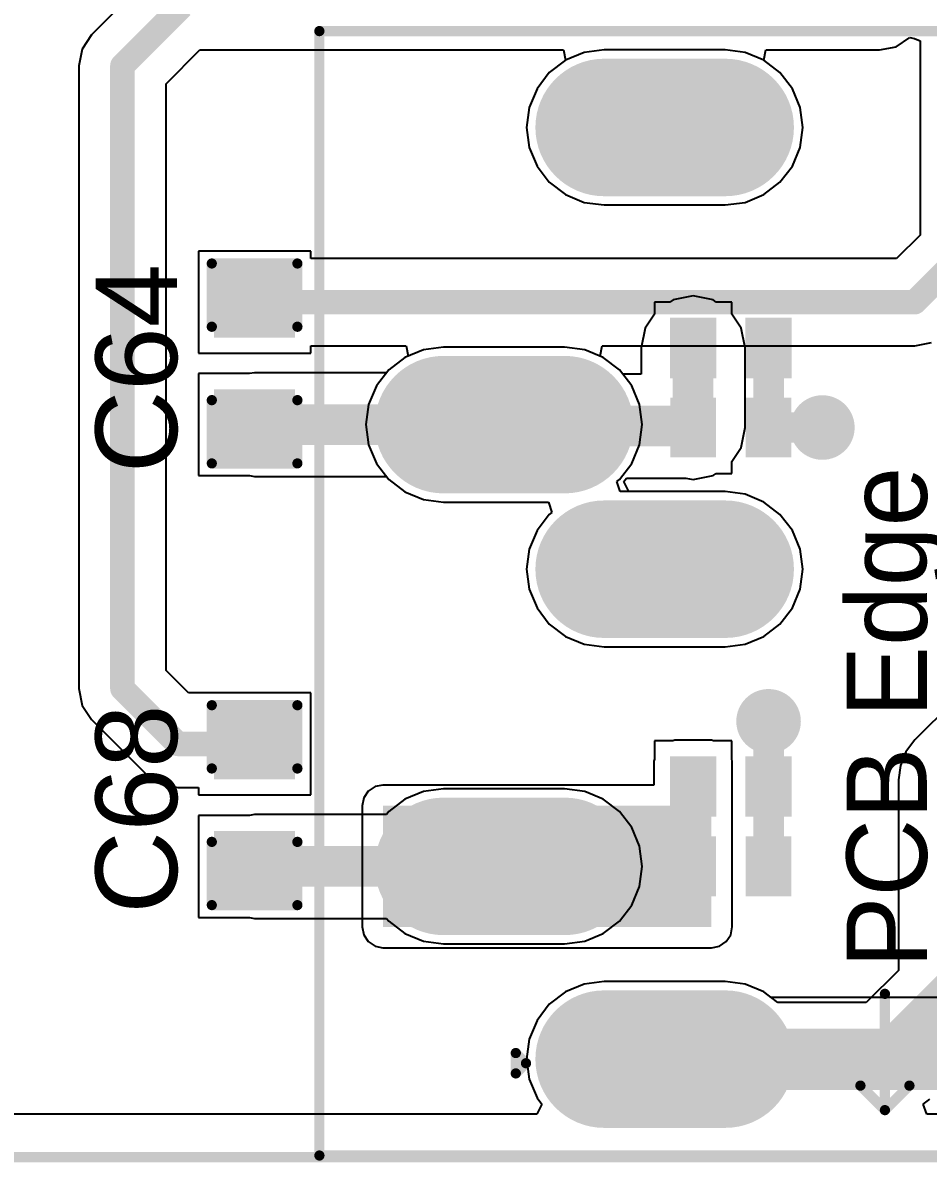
# Model space of a CAD drawing. Header units: millimetres. Extents: x 0 to 172, y 0 to 138.
# Drawn here: x 108.41 to 119.68, y -0.06 to 14.12 of the extents above; entities that cross this region are included whole.
import ezdxf

# ---------------------------------------------------------------- set-up
doc = ezdxf.new("R2010")
doc.units = ezdxf.units.MM
for name, color, linetype in [('BottomLayer', 5, 'Continuous'), ('BottomPaste', 16, 'Continuous'), ('BottomSolder', 6, 'Continuous'), ('Mechanical2', 216, 'Continuous'), ('MultiLayer', 9, 'Continuous'), ('PadHoleLayer', 156, 'Continuous'), ('TopLayer', 1, 'Continuous'), ('TopOverlay', 2, 'Continuous'), ('TopPaste', 8, 'Continuous'), ('TopSolder', 216, 'Continuous'), ('ViaHoleLayer', 16, 'Continuous')]:
    doc.layers.add(name, color=color, linetype=linetype)
doc.styles.add('Arial', font='', dxfattribs={"height": 0.2})
doc.styles.get('Arial').set_extended_font_data('Arial')

# ---------------------------------------------------------------- blocks, each defined once
blk = doc.blocks.new('R___0402_B_124')
at = {"layer": 'BottomLayer'}
for points in [[(-0.241, 0.318), (-0.241, -0.318), (-0.699, -0.318), (-0.699, 0.318)], [(0.699, 0.318), (0.699, -0.318), (0.241, -0.318), (0.241, 0.318)]]:
    blk.add_hatch(color=5, dxfattribs=at).paths.add_polyline_path(points)
at = {"layer": 'BottomPaste'}
for points in [[(-0.241, 0.318), (-0.241, -0.318), (-0.699, -0.318), (-0.699, 0.318)], [(0.699, 0.318), (0.699, -0.318), (0.241, -0.318), (0.241, 0.318)]]:
    blk.add_hatch(color=16, dxfattribs=at).paths.add_polyline_path(points)
at = {"layer": 'BottomSolder'}
for points in [[(-0.186, 0.373), (-0.186, -0.373), (-0.754, -0.373), (-0.754, 0.373)], [(0.754, 0.373), (0.754, -0.373), (0.186, -0.373), (0.186, 0.373)]]:
    blk.add_hatch(color=6, dxfattribs=at).paths.add_polyline_path(points)
blk = doc.blocks.new('R___0402_B_137')
at = {"layer": 'BottomLayer'}
for points in [[(-0.241, 0.318), (-0.241, -0.318), (-0.699, -0.318), (-0.699, 0.318)], [(0.699, 0.318), (0.699, -0.318), (0.241, -0.318), (0.241, 0.318)]]:
    blk.add_hatch(color=5, dxfattribs=at).paths.add_polyline_path(points)
at = {"layer": 'BottomPaste'}
for points in [[(-0.241, 0.318), (-0.241, -0.318), (-0.699, -0.318), (-0.699, 0.318)], [(0.699, 0.318), (0.699, -0.318), (0.241, -0.318), (0.241, 0.318)]]:
    blk.add_hatch(color=16, dxfattribs=at).paths.add_polyline_path(points)
at = {"layer": 'BottomSolder'}
for points in [[(-0.186, 0.373), (-0.186, -0.373), (-0.754, -0.373), (-0.754, 0.373)], [(0.754, 0.373), (0.754, -0.373), (0.186, -0.373), (0.186, 0.373)]]:
    blk.add_hatch(color=6, dxfattribs=at).paths.add_polyline_path(points)
blk = doc.blocks.new('SJ1_3535NG_GR_258')
at = {"layer": 'BottomLayer'}
h = blk.add_hatch(color=5, dxfattribs=at)
edge = h.paths.add_edge_path()
edge.add_arc((2.4, 2.754), 0.754, 0, 180)
edge.add_line((1.646, 2.754), (1.646, 1.246))
edge.add_arc((2.4, 1.246), 0.754, 180, 360)
edge.add_line((3.154, 1.246), (3.154, 2.754))
h = blk.add_hatch(color=5, dxfattribs=at)
edge = h.paths.add_edge_path()
edge.add_arc((7.9, 2.754), 0.754, 0, 180)
edge.add_line((7.146, 2.754), (7.146, 1.246))
edge.add_arc((7.9, 1.246), 0.754, 180, 360)
edge.add_line((8.654, 1.246), (8.654, 2.754))
h = blk.add_hatch(color=5, dxfattribs=at)
edge = h.paths.add_edge_path()
edge.add_arc((0, 0.754), 0.754, 0, 180)
edge.add_line((-0.754, 0.754), (-0.754, -0.754))
edge.add_arc((0, -0.754), 0.754, 180, 360)
edge.add_line((0.754, -0.754), (0.754, 0.754))
h = blk.add_hatch(color=5, dxfattribs=at)
edge = h.paths.add_edge_path()
edge.add_arc((6.1, 0.754), 0.754, 0, 180)
edge.add_line((5.346, 0.754), (5.346, -0.754))
edge.add_arc((6.1, -0.754), 0.754, 180, 360)
edge.add_line((6.854, -0.754), (6.854, 0.754))
h = blk.add_hatch(color=5, dxfattribs=at)
edge = h.paths.add_edge_path()
edge.add_arc((11.6, 0.754), 0.754, 0, 180)
edge.add_line((10.846, 0.754), (10.846, -0.754))
edge.add_arc((11.6, -0.754), 0.754, 180, 360)
edge.add_line((12.354, -0.754), (12.354, 0.754))
at = {"layer": 'BottomSolder'}
h = blk.add_hatch(color=6, dxfattribs=at)
edge = h.paths.add_edge_path()
edge.add_arc((2.4, 2.754), 0.856, 0, 180)
edge.add_line((1.544, 2.754), (1.544, 1.246))
edge.add_arc((2.4, 1.246), 0.856, 180, 360)
edge.add_line((3.256, 1.246), (3.256, 2.754))
h = blk.add_hatch(color=6, dxfattribs=at)
edge = h.paths.add_edge_path()
edge.add_arc((7.9, 2.754), 0.856, 0, 180)
edge.add_line((7.044, 2.754), (7.044, 1.246))
edge.add_arc((7.9, 1.246), 0.856, 180, 360)
edge.add_line((8.756, 1.246), (8.756, 2.754))
h = blk.add_hatch(color=6, dxfattribs=at)
edge = h.paths.add_edge_path()
edge.add_arc((0, 0.754), 0.856, 0, 180)
edge.add_line((-0.856, 0.754), (-0.856, -0.754))
edge.add_arc((0, -0.754), 0.856, 180, 360)
edge.add_line((0.856, -0.754), (0.856, 0.754))
h = blk.add_hatch(color=6, dxfattribs=at)
edge = h.paths.add_edge_path()
edge.add_arc((6.1, 0.754), 0.856, 0, 180)
edge.add_line((5.244, 0.754), (5.244, -0.754))
edge.add_arc((6.1, -0.754), 0.856, 180, 360)
edge.add_line((6.956, -0.754), (6.956, 0.754))
h = blk.add_hatch(color=6, dxfattribs=at)
edge = h.paths.add_edge_path()
edge.add_arc((11.6, 0.754), 0.856, 0, 180)
edge.add_line((10.744, 0.754), (10.744, -0.754))
edge.add_arc((11.6, -0.754), 0.856, 180, 360)
edge.add_line((12.456, -0.754), (12.456, 0.754))
at = {"layer": 'MultiLayer'}
h = blk.add_hatch(color=9, dxfattribs=at)
edge = h.paths.add_edge_path()
edge.add_arc((2.4, 2.754), 0.754, 0, 180)
edge.add_line((1.646, 2.754), (1.646, 1.246))
edge.add_arc((2.4, 1.246), 0.754, 180, 360)
edge.add_line((3.154, 1.246), (3.154, 2.754))
h = blk.add_hatch(color=9, dxfattribs=at)
edge = h.paths.add_edge_path()
edge.add_arc((7.9, 2.754), 0.754, 0, 180)
edge.add_line((7.146, 2.754), (7.146, 1.246))
edge.add_arc((7.9, 1.246), 0.754, 180, 360)
edge.add_line((8.654, 1.246), (8.654, 2.754))
h = blk.add_hatch(color=9, dxfattribs=at)
edge = h.paths.add_edge_path()
edge.add_arc((0, 0.754), 0.754, 0, 180)
edge.add_line((-0.754, 0.754), (-0.754, -0.754))
edge.add_arc((0, -0.754), 0.754, 180, 360)
edge.add_line((0.754, -0.754), (0.754, 0.754))
h = blk.add_hatch(color=9, dxfattribs=at)
edge = h.paths.add_edge_path()
edge.add_arc((6.1, 0.754), 0.754, 0, 180)
edge.add_line((5.346, 0.754), (5.346, -0.754))
edge.add_arc((6.1, -0.754), 0.754, 180, 360)
edge.add_line((6.854, -0.754), (6.854, 0.754))
h = blk.add_hatch(color=9, dxfattribs=at)
edge = h.paths.add_edge_path()
edge.add_arc((11.6, 0.754), 0.754, 0, 180)
edge.add_line((10.846, 0.754), (10.846, -0.754))
edge.add_arc((11.6, -0.754), 0.754, 180, 360)
edge.add_line((12.354, -0.754), (12.354, 0.754))
at = {"layer": 'PadHoleLayer'}
for points in [[(2.9, 3), (2.9, 1), (1.9, 1), (1.9, 3)], [(8.4, 3), (8.4, 1), (7.4, 1), (7.4, 3)], [(0.5, 1), (0.5, -1), (-0.5, -1), (-0.5, 1)], [(6.6, 1), (6.6, -1), (5.6, -1), (5.6, 1)], [(12.1, 1), (12.1, -1), (11.1, -1), (11.1, 1)]]:
    blk.add_hatch(color=156, dxfattribs=at).paths.add_polyline_path(points)
at = {"layer": 'TopLayer'}
h = blk.add_hatch(color=1, dxfattribs=at)
edge = h.paths.add_edge_path()
edge.add_arc((2.4, 2.754), 0.754, 0, 180)
edge.add_line((1.646, 2.754), (1.646, 1.246))
edge.add_arc((2.4, 1.246), 0.754, 180, 360)
edge.add_line((3.154, 1.246), (3.154, 2.754))
h = blk.add_hatch(color=1, dxfattribs=at)
edge = h.paths.add_edge_path()
edge.add_arc((7.9, 2.754), 0.754, 0, 180)
edge.add_line((7.146, 2.754), (7.146, 1.246))
edge.add_arc((7.9, 1.246), 0.754, 180, 360)
edge.add_line((8.654, 1.246), (8.654, 2.754))
h = blk.add_hatch(color=1, dxfattribs=at)
edge = h.paths.add_edge_path()
edge.add_arc((0, 0.754), 0.754, 0, 180)
edge.add_line((-0.754, 0.754), (-0.754, -0.754))
edge.add_arc((0, -0.754), 0.754, 180, 360)
edge.add_line((0.754, -0.754), (0.754, 0.754))
h = blk.add_hatch(color=1, dxfattribs=at)
edge = h.paths.add_edge_path()
edge.add_arc((6.1, 0.754), 0.754, 0, 180)
edge.add_line((5.346, 0.754), (5.346, -0.754))
edge.add_arc((6.1, -0.754), 0.754, 180, 360)
edge.add_line((6.854, -0.754), (6.854, 0.754))
h = blk.add_hatch(color=1, dxfattribs=at)
edge = h.paths.add_edge_path()
edge.add_arc((11.6, 0.754), 0.754, 0, 180)
edge.add_line((10.846, 0.754), (10.846, -0.754))
edge.add_arc((11.6, -0.754), 0.754, 180, 360)
edge.add_line((12.354, -0.754), (12.354, 0.754))
at = {"layer": 'TopSolder'}
h = blk.add_hatch(color=216, dxfattribs=at)
edge = h.paths.add_edge_path()
edge.add_arc((2.4, 2.754), 0.856, 0, 180)
edge.add_line((1.544, 2.754), (1.544, 1.246))
edge.add_arc((2.4, 1.246), 0.856, 180, 360)
edge.add_line((3.256, 1.246), (3.256, 2.754))
h = blk.add_hatch(color=216, dxfattribs=at)
edge = h.paths.add_edge_path()
edge.add_arc((7.9, 2.754), 0.856, 0, 180)
edge.add_line((7.044, 2.754), (7.044, 1.246))
edge.add_arc((7.9, 1.246), 0.856, 180, 360)
edge.add_line((8.756, 1.246), (8.756, 2.754))
h = blk.add_hatch(color=216, dxfattribs=at)
edge = h.paths.add_edge_path()
edge.add_arc((0, 0.754), 0.856, 0, 180)
edge.add_line((-0.856, 0.754), (-0.856, -0.754))
edge.add_arc((0, -0.754), 0.856, 180, 360)
edge.add_line((0.856, -0.754), (0.856, 0.754))
h = blk.add_hatch(color=216, dxfattribs=at)
edge = h.paths.add_edge_path()
edge.add_arc((6.1, 0.754), 0.856, 0, 180)
edge.add_line((5.244, 0.754), (5.244, -0.754))
edge.add_arc((6.1, -0.754), 0.856, 180, 360)
edge.add_line((6.956, -0.754), (6.956, 0.754))
h = blk.add_hatch(color=216, dxfattribs=at)
edge = h.paths.add_edge_path()
edge.add_arc((11.6, 0.754), 0.856, 0, 180)
edge.add_line((10.744, 0.754), (10.744, -0.754))
edge.add_arc((11.6, -0.754), 0.856, 180, 360)
edge.add_line((12.456, -0.754), (12.456, 0.754))
at = {"layer": 'TopOverlay', "const_width": 0.127}
for points in [[(-1.2, 4.3), (12.8, 4.3)], [(-1.2, 4.3), (-1.2, -3.9)], [(12.8, 4.3), (12.8, -3.9)], [(-0.178, 1.854), (0.076, 1.854)], [(-0.178, 1.854), (-0.051, 1.727)], [(0.076, 1.854), (-0.051, 1.727)], [(-0.33, -2.438), (-0.635, -2.743)], [(-0.635, -2.743), (-0.33, -3.048)], [(-0.635, -2.743), (0.813, -2.743)], [(-1.2, -3.9), (12.8, -3.9)]]:
    blk.add_lwpolyline(points, dxfattribs=at)
at = {"layer": 'TopOverlay', "const_width": 0.0635}
for points in [[(-1.232, 4.3, 1), (-1.168, 4.3, 1)], [(-1.232, 4.3, 1), (-1.168, 4.3, 1)], [(12.768, 4.3, 1), (12.832, 4.3, 1)], [(12.768, 4.3, 1), (12.832, 4.3, 1)], [(-0.21, 1.854, 1), (-0.146, 1.854, 1)], [(-0.21, 1.854, 1), (-0.146, 1.854, 1)], [(0.044, 1.854, 1), (0.108, 1.854, 1)], [(0.044, 1.854, 1), (0.108, 1.854, 1)], [(-0.083, 1.727, 1), (-0.019, 1.727, 1)], [(-0.083, 1.727, 1), (-0.019, 1.727, 1)], [(-0.362, -2.438, 1), (-0.298, -2.438, 1)], [(-0.667, -2.743, 1), (-0.603, -2.743, 1)], [(-0.667, -2.743, 1), (-0.603, -2.743, 1)], [(-0.667, -2.743, 1), (-0.603, -2.743, 1)], [(0.781, -2.743, 1), (0.845, -2.743, 1)], [(-0.362, -3.048, 1), (-0.298, -3.048, 1)], [(-1.232, -3.9, 1), (-1.168, -3.9, 1)], [(-1.232, -3.9, 1), (-1.168, -3.9, 1)], [(12.768, -3.9, 1), (12.832, -3.9, 1)], [(12.768, -3.9, 1), (12.832, -3.9, 1)]]:
    blk.add_lwpolyline(points, format="xyb", close=True, dxfattribs=at)
at = {"layer": 'TopOverlay'}
blk.add_text('PCB Edge', height=1, dxfattribs=at).set_placement((1.132, -3.265))
blk = doc.blocks.new('C___0402_B_308')
at = {"layer": 'BottomLayer'}
for points in [[(-0.241, 0.318), (-0.241, -0.318), (-0.699, -0.318), (-0.699, 0.318)], [(0.699, 0.318), (0.699, -0.318), (0.241, -0.318), (0.241, 0.318)]]:
    blk.add_hatch(color=5, dxfattribs=at).paths.add_polyline_path(points)
at = {"layer": 'BottomPaste'}
for points in [[(-0.241, 0.318), (-0.241, -0.318), (-0.699, -0.318), (-0.699, 0.318)], [(0.699, 0.318), (0.699, -0.318), (0.241, -0.318), (0.241, 0.318)]]:
    blk.add_hatch(color=16, dxfattribs=at).paths.add_polyline_path(points)
at = {"layer": 'BottomSolder'}
for points in [[(-0.181, 0.377), (-0.181, -0.377), (-0.758, -0.377), (-0.758, 0.377)], [(0.758, 0.377), (0.758, -0.377), (0.181, -0.377), (0.181, 0.377)]]:
    blk.add_hatch(color=6, dxfattribs=at).paths.add_polyline_path(points)
blk = doc.blocks.new('C___0402_B_310')
at = {"layer": 'BottomLayer'}
for points in [[(-0.241, 0.318), (-0.241, -0.318), (-0.699, -0.318), (-0.699, 0.318)], [(0.699, 0.318), (0.699, -0.318), (0.241, -0.318), (0.241, 0.318)]]:
    blk.add_hatch(color=5, dxfattribs=at).paths.add_polyline_path(points)
at = {"layer": 'BottomPaste'}
for points in [[(-0.241, 0.318), (-0.241, -0.318), (-0.699, -0.318), (-0.699, 0.318)], [(0.699, 0.318), (0.699, -0.318), (0.241, -0.318), (0.241, 0.318)]]:
    blk.add_hatch(color=16, dxfattribs=at).paths.add_polyline_path(points)
at = {"layer": 'BottomSolder'}
for points in [[(-0.181, 0.377), (-0.181, -0.377), (-0.758, -0.377), (-0.758, 0.377)], [(0.758, 0.377), (0.758, -0.377), (0.181, -0.377), (0.181, 0.377)]]:
    blk.add_hatch(color=6, dxfattribs=at).paths.add_polyline_path(points)
blk = doc.blocks.new('C___0603_363')
at = {"layer": 'TopLayer'}
for points in [[(-0.381, 0.445), (-0.381, -0.445), (-1.143, -0.445), (-1.143, 0.445)], [(1.143, 0.445), (1.143, -0.445), (0.381, -0.445), (0.381, 0.445)]]:
    blk.add_hatch(color=1, dxfattribs=at).paths.add_polyline_path(points)
at = {"layer": 'TopPaste'}
for points in [[(-0.381, 0.445), (-0.381, -0.445), (-1.143, -0.445), (-1.143, 0.445)], [(1.143, 0.445), (1.143, -0.445), (0.381, -0.445), (0.381, 0.445)]]:
    blk.add_hatch(color=8, dxfattribs=at).paths.add_polyline_path(points)
at = {"layer": 'TopSolder'}
for points in [[(-0.321, 0.504), (-0.321, -0.504), (-1.203, -0.504), (-1.203, 0.504)], [(1.203, 0.504), (1.203, -0.504), (0.321, -0.504), (0.321, 0.504)]]:
    blk.add_hatch(color=216, dxfattribs=at).paths.add_polyline_path(points)
at = {"layer": 'TopOverlay', "const_width": 0.127}
for points in [[(-1.245, 0.533), (-1.245, -0.533)], [(-1.245, 0.533), (-0.457, 0.533)], [(0.457, 0.533), (1.245, 0.533)], [(1.245, 0.533), (1.245, -0.533)], [(-1.245, -0.533), (-0.457, -0.533)], [(0.457, -0.533), (1.245, -0.533)]]:
    blk.add_lwpolyline(points, dxfattribs=at)
at = {"layer": 'TopOverlay', "const_width": 0.0635}
for points in [[(-1.276, 0.533, 1), (-1.213, 0.533, 1)], [(-1.276, 0.533, 1), (-1.213, 0.533, 1)], [(-0.489, 0.533, 1), (-0.425, 0.533, 1)], [(0.425, 0.533, 1), (0.489, 0.533, 1)], [(1.213, 0.533, 1), (1.276, 0.533, 1)], [(1.213, 0.533, 1), (1.276, 0.533, 1)], [(-1.276, -0.533, 1), (-1.213, -0.533, 1)], [(-1.276, -0.533, 1), (-1.213, -0.533, 1)], [(-0.489, -0.533, 1), (-0.425, -0.533, 1)], [(0.425, -0.533, 1), (0.489, -0.533, 1)], [(1.213, -0.533, 1), (1.276, -0.533, 1)], [(1.213, -0.533, 1), (1.276, -0.533, 1)]]:
    blk.add_lwpolyline(points, format="xyb", close=True, dxfattribs=at)
blk = doc.blocks.new('C___0603_367')
at = {"layer": 'TopLayer'}
for points in [[(-0.381, 0.445), (-0.381, -0.445), (-1.143, -0.445), (-1.143, 0.445)], [(1.143, 0.445), (1.143, -0.445), (0.381, -0.445), (0.381, 0.445)]]:
    blk.add_hatch(color=1, dxfattribs=at).paths.add_polyline_path(points)
at = {"layer": 'TopPaste'}
for points in [[(-0.381, 0.445), (-0.381, -0.445), (-1.143, -0.445), (-1.143, 0.445)], [(1.143, 0.445), (1.143, -0.445), (0.381, -0.445), (0.381, 0.445)]]:
    blk.add_hatch(color=8, dxfattribs=at).paths.add_polyline_path(points)
at = {"layer": 'TopSolder'}
for points in [[(-0.321, 0.504), (-0.321, -0.504), (-1.203, -0.504), (-1.203, 0.504)], [(1.203, 0.504), (1.203, -0.504), (0.321, -0.504), (0.321, 0.504)]]:
    blk.add_hatch(color=216, dxfattribs=at).paths.add_polyline_path(points)
at = {"layer": 'TopOverlay', "const_width": 0.127}
for points in [[(-1.245, 0.533), (-1.245, -0.533)], [(-1.245, 0.533), (-0.457, 0.533)], [(0.457, 0.533), (1.245, 0.533)], [(1.245, 0.533), (1.245, -0.533)], [(-1.245, -0.533), (-0.457, -0.533)], [(0.457, -0.533), (1.245, -0.533)]]:
    blk.add_lwpolyline(points, dxfattribs=at)
at = {"layer": 'TopOverlay', "const_width": 0.0635}
for points in [[(-1.276, 0.533, 1), (-1.213, 0.533, 1)], [(-1.276, 0.533, 1), (-1.213, 0.533, 1)], [(-0.489, 0.533, 1), (-0.425, 0.533, 1)], [(0.425, 0.533, 1), (0.489, 0.533, 1)], [(1.213, 0.533, 1), (1.276, 0.533, 1)], [(1.213, 0.533, 1), (1.276, 0.533, 1)], [(-1.276, -0.533, 1), (-1.213, -0.533, 1)], [(-1.276, -0.533, 1), (-1.213, -0.533, 1)], [(-0.489, -0.533, 1), (-0.425, -0.533, 1)], [(0.425, -0.533, 1), (0.489, -0.533, 1)], [(1.213, -0.533, 1), (1.276, -0.533, 1)], [(1.213, -0.533, 1), (1.276, -0.533, 1)]]:
    blk.add_lwpolyline(points, format="xyb", close=True, dxfattribs=at)

msp = doc.modelspace()

# ---------------------------------------------------------------- hatches: boundary and pattern name
at = {"layer": 'BottomLayer'}
h = msp.add_hatch(color=5, dxfattribs=at)
edge = h.paths.add_edge_path()
edge.add_arc((118.364, 9.084), 0.3, 0, 360)
h = msp.add_hatch(color=5, dxfattribs=at)
edge = h.paths.add_edge_path()
edge.add_arc((117.694, 5.426), 0.3, 0, 360)
for points in [[(116.526, 3.303), (116.983, 3.303), (116.983, 4.931), (116.526, 4.931)], [(112.892, 2.866), (116.983, 2.866), (116.983, 4.374), (112.892, 4.374)]]:
    msp.add_hatch(color=5, dxfattribs=at).paths.add_polyline_path(points)
at = {"layer": 'BottomSolder'}
h = msp.add_hatch(color=6, dxfattribs=at)
edge = h.paths.add_edge_path()
edge.add_arc((118.364, 9.084), 0.402, 0, 360)
h = msp.add_hatch(color=6, dxfattribs=at)
edge = h.paths.add_edge_path()
edge.add_arc((117.694, 5.426), 0.402, 0, 360)
at = {"layer": 'TopLayer'}
h = msp.add_hatch(color=1, dxfattribs=at)
edge = h.paths.add_edge_path()
edge.add_arc((118.364, 9.084), 0.3, 0, 360)
h = msp.add_hatch(color=1, dxfattribs=at)
edge = h.paths.add_edge_path()
edge.add_arc((117.694, 5.426), 0.3, 0, 360)
at = {"layer": 'TopSolder'}
h = msp.add_hatch(color=216, dxfattribs=at)
edge = h.paths.add_edge_path()
edge.add_arc((118.364, 9.084), 0.402, 0, 360)
h = msp.add_hatch(color=216, dxfattribs=at)
edge = h.paths.add_edge_path()
edge.add_arc((117.694, 5.426), 0.402, 0, 360)
at = {"layer": 'ViaHoleLayer'}
h = msp.add_hatch(color=16, dxfattribs=at)
edge = h.paths.add_edge_path()
edge.add_arc((118.364, 9.084), 0.15, 0, 360)
h = msp.add_hatch(color=16, dxfattribs=at)
edge = h.paths.add_edge_path()
edge.add_arc((117.694, 5.426), 0.15, 0, 360)

# ---------------------------------------------------------------- linework, layer by layer
at = {"layer": 'BottomLayer'}
for p, q in [((115.646, 13.786), (115.396, 13.753)), ((117.154, 13.786), (115.646, 13.786)), ((117.404, 13.753), (117.154, 13.786)), ((115.163, 13.656), (114.963, 13.503)), ((115.396, 13.753), (115.163, 13.656)), ((117.636, 13.656), (117.404, 13.753)), ((117.836, 13.503), (117.636, 13.656)), ((114.963, 13.503), (114.81, 13.303)), ((117.99, 13.303), (117.836, 13.503)), ((114.81, 13.303), (114.713, 13.07)), ((118.086, 13.07), (117.99, 13.303)), ((114.713, 13.07), (114.68, 12.82)), ((118.119, 12.82), (118.086, 13.07)), ((114.68, 12.82), (114.713, 12.57)), ((118.086, 12.57), (118.119, 12.82)), ((114.713, 12.57), (114.81, 12.337)), ((117.99, 12.337), (118.086, 12.57)), ((114.81, 12.337), (114.963, 12.137)), ((117.836, 12.137), (117.99, 12.337)), ((114.963, 12.137), (115.163, 11.984)), ((117.636, 11.984), (117.836, 12.137)), ((115.163, 11.984), (115.396, 11.887)), ((117.404, 11.887), (117.636, 11.984)), ((115.396, 11.887), (115.646, 11.855)), ((115.646, 11.855), (117.154, 11.855)), ((117.154, 11.855), (117.404, 11.887)), ((116.466, 10.646), (116.272, 10.646)), ((116.272, 10.646), (116.272, 10.495)), ((116.506, 10.673), (116.466, 10.646)), ((116.754, 10.722), (116.506, 10.673)), ((117.002, 10.673), (116.754, 10.722)), ((117.042, 10.646), (117.002, 10.673)), ((117.237, 10.646), (117.042, 10.646)), ((117.237, 10.495), (117.237, 10.646)), ((116.272, 10.495), (116.156, 10.322)), ((117.352, 10.322), (117.237, 10.495)), ((116.156, 10.322), (116.107, 10.075)), ((117.402, 10.075), (117.352, 10.322)), ((113.646, 10.086), (113.396, 10.053)), ((115.154, 10.086), (113.646, 10.086)), ((115.404, 10.053), (115.154, 10.086)), ((116.107, 10.075), (116.107, 9.749)), ((117.402, 9.084), (117.402, 10.075)), ((113.163, 9.956), (112.963, 9.803)), ((113.396, 10.053), (113.163, 9.956)), ((115.636, 9.956), (115.404, 10.053)), ((115.836, 9.803), (115.636, 9.956)), ((112.963, 9.803), (112.81, 9.603)), ((115.877, 9.749), (115.836, 9.803)), ((116.107, 9.749), (115.877, 9.749)), ((112.81, 9.603), (112.713, 9.37)), ((112.713, 9.37), (112.68, 9.12)), ((112.68, 9.12), (112.713, 8.87)), ((117.352, 8.836), (117.402, 9.084)), ((112.713, 8.87), (112.81, 8.637)), ((117.237, 8.663), (117.352, 8.836)), ((117.237, 8.512), (117.237, 8.663)), ((112.81, 8.637), (112.963, 8.437)), ((117.002, 8.486), (117.042, 8.512)), ((117.042, 8.512), (117.237, 8.512)), ((112.963, 8.437), (113.163, 8.284)), ((115.89, 8.413), (115.923, 8.455)), ((115.952, 8.286), (115.89, 8.413)), ((115.923, 8.455), (116.663, 8.455)), ((116.663, 8.455), (116.754, 8.437)), ((116.754, 8.437), (117.002, 8.486)), ((113.163, 8.284), (113.396, 8.187)), ((117.154, 8.286), (115.952, 8.286)), ((117.404, 8.253), (117.154, 8.286)), ((117.636, 8.156), (117.404, 8.253)), ((113.396, 8.187), (113.646, 8.155)), ((113.646, 8.155), (114.952, 8.155)), ((114.952, 8.155), (114.995, 8.028)), ((117.836, 8.003), (117.636, 8.156)), ((114.963, 8.003), (114.81, 7.803)), ((114.995, 8.028), (114.963, 8.003)), ((117.99, 7.803), (117.836, 8.003)), ((114.81, 7.803), (114.713, 7.57)), ((118.086, 7.57), (117.99, 7.803)), ((114.713, 7.57), (114.68, 7.32)), ((118.119, 7.32), (118.086, 7.57)), ((114.68, 7.32), (114.713, 7.07)), ((118.086, 7.07), (118.119, 7.32)), ((114.713, 7.07), (114.81, 6.837)), ((117.99, 6.837), (118.086, 7.07)), ((114.81, 6.837), (114.963, 6.637)), ((117.836, 6.637), (117.99, 6.837)), ((114.963, 6.637), (115.163, 6.484)), ((117.636, 6.484), (117.836, 6.637)), ((115.163, 6.484), (115.396, 6.387)), ((115.396, 6.387), (115.646, 6.355)), ((117.154, 6.355), (117.404, 6.387)), ((117.404, 6.387), (117.636, 6.484)), ((115.646, 6.355), (117.154, 6.355)), ((119.988, 5.665), (119.517, 5.194)), ((116.501, 5.185), (116.272, 5.185)), ((116.272, 5.185), (116.272, 4.956)), ((116.526, 5.19), (116.501, 5.185)), ((116.983, 5.19), (116.526, 5.19)), ((117.008, 5.185), (116.983, 5.19)), ((117.237, 5.185), (117.008, 5.185)), ((117.237, 4.956), (117.237, 5.185)), ((119.517, 5.194), (119.405, 5.048)), ((119.405, 5.048), (119.335, 4.878)), ((116.272, 4.956), (116.267, 4.931)), ((116.267, 4.931), (116.267, 4.633)), ((117.242, 4.931), (117.237, 4.956)), ((117.242, 4.374), (117.242, 4.931)), ((119.335, 4.878), (119.311, 4.696)), ((119.311, 4.696), (119.311, 2.324)), ((112.709, 4.557), (112.652, 4.473)), ((112.793, 4.613), (112.709, 4.557)), ((112.892, 4.633), (112.793, 4.613)), ((116.267, 4.633), (112.892, 4.633)), ((112.652, 4.473), (112.633, 4.374)), ((112.633, 4.374), (112.633, 2.866)), ((117.242, 2.866), (117.242, 4.374)), ((112.633, 2.866), (112.652, 2.767)), ((117.222, 2.767), (117.242, 2.866)), ((112.652, 2.767), (112.709, 2.683)), ((117.166, 2.683), (117.222, 2.767)), ((112.709, 2.683), (112.793, 2.627)), ((112.793, 2.627), (112.892, 2.607)), ((112.892, 2.607), (116.983, 2.607)), ((116.983, 2.607), (117.082, 2.627)), ((117.082, 2.627), (117.166, 2.683)), ((119.311, 2.324), (118.911, 1.925)), ((115.396, 2.153), (115.163, 2.056)), ((115.646, 2.186), (115.396, 2.153)), ((117.154, 2.186), (115.646, 2.186)), ((117.404, 2.153), (117.154, 2.186)), ((117.636, 2.056), (117.404, 2.153)), ((115.163, 2.056), (114.963, 1.903)), ((117.808, 1.925), (117.636, 2.056)), ((114.963, 1.903), (114.81, 1.703)), ((118.911, 1.925), (117.808, 1.925)), ((114.81, 1.703), (114.713, 1.47)), ((114.713, 1.47), (114.68, 1.22)), ((114.68, 1.22), (114.713, 0.97)), ((114.713, 0.97), (114.81, 0.737)), ((114.81, 0.737), (114.869, 0.66)), ((119.621, 0.66), (119.701, 0.722)), ((114.869, 0.66), (114.806, 0.533)), ((119.664, 0.533), (119.621, 0.66)), ((114.806, 0.533), (103.734, 0.533)), ((123.379, 0.533), (119.664, 0.533))]:
    msp.add_line(p, q, dxfattribs=at)
for points, const_width in [([(116.754, 9.084), (116.754, 10.075)], 0.508), ([(117.694, 9.084), (117.694, 10.075)], 0.381), ([(114.418, 9.102), (116.736, 9.102)], 0.508), ([(114.4, 9.12), (114.418, 9.102)], 0.381), ([(116.736, 9.102), (116.754, 9.084)], 0.381), ([(117.694, 9.084), (118.364, 9.084)], 0.381), ([(117.694, 4.614), (117.694, 5.426)], 0.381), ([(117.694, 3.62), (117.694, 4.614)], 0.381), ([(119.203, 1.22), (120.015, 2.032)], 0.635), ([(116.4, 1.22), (119.203, 1.22)], 0.635)]:
    msp.add_lwpolyline(points, dxfattribs=dict(at, const_width=const_width))
for points, const_width in [([(116.627, 10.075, 1), (116.881, 10.075, 1)], 0.254), ([(117.599, 10.075, 1), (117.789, 10.075, 1)], 0.191), ([(114.291, 9.102, 1), (114.545, 9.102, 1)], 0.254), ([(114.304, 9.12, 1), (114.495, 9.12, 1)], 0.191), ([(114.322, 9.102, 1), (114.513, 9.102, 1)], 0.191), ([(116.609, 9.102, 1), (116.863, 9.102, 1)], 0.254), ([(116.627, 9.084, 1), (116.881, 9.084, 1)], 0.254), ([(116.641, 9.102, 1), (116.831, 9.102, 1)], 0.191), ([(116.659, 9.084, 1), (116.849, 9.084, 1)], 0.191), ([(117.599, 9.084, 1), (117.789, 9.084, 1)], 0.191), ([(117.599, 9.084, 1), (117.789, 9.084, 1)], 0.191), ([(118.269, 9.084, 1), (118.459, 9.084, 1)], 0.191), ([(117.599, 5.426, 1), (117.789, 5.426, 1)], 0.191), ([(117.599, 4.614, 1), (117.789, 4.614, 1)], 0.191), ([(117.599, 4.614, 1), (117.789, 4.614, 1)], 0.191), ([(117.599, 3.62, 1), (117.789, 3.62, 1)], 0.191), ([(116.241, 1.22, 1), (116.558, 1.22, 1)], 0.318), ([(119.044, 1.22, 1), (119.362, 1.22, 1)], 0.318), ([(119.044, 1.22, 1), (119.362, 1.22, 1)], 0.318)]:
    msp.add_lwpolyline(points, format="xyb", close=True, dxfattribs=dict(at, const_width=const_width))
at = {"layer": 'Mechanical2', "const_width": 0.127}
msp.add_lwpolyline([(0, 0), (160, 0)], dxfattribs=at)
at = {"layer": 'TopLayer'}
for p, q in [((110.001, 14.713), (109.262, 13.974)), ((109.262, 13.974), (109.144, 13.797)), ((119.284, 13.826), (119.454, 13.939)), ((119.454, 13.939), (119.51, 13.928)), ((119.51, 13.928), (119.581, 13.898)), ((109.144, 13.797), (109.102, 13.589)), ((110.19, 13.364), (110.611, 13.785)), ((110.611, 13.785), (115.141, 13.785)), ((115.141, 13.785), (115.166, 13.658)), ((117.633, 13.658), (117.658, 13.785)), ((117.658, 13.785), (119.076, 13.785)), ((119.076, 13.785), (119.284, 13.826)), ((119.581, 13.898), (119.581, 11.48)), ((115.163, 13.656), (114.963, 13.503)), ((115.166, 13.658), (115.163, 13.656)), ((117.636, 13.656), (117.633, 13.658)), ((117.836, 13.503), (117.636, 13.656)), ((109.102, 13.589), (109.102, 5.833)), ((114.963, 13.503), (114.81, 13.303)), ((117.99, 13.303), (117.836, 13.503)), ((110.19, 6.058), (110.19, 13.364)), ((114.81, 13.303), (114.713, 13.07)), ((118.086, 13.07), (117.99, 13.303)), ((114.713, 13.07), (114.68, 12.82)), ((118.119, 12.82), (118.086, 13.07)), ((114.68, 12.82), (114.713, 12.57)), ((118.086, 12.57), (118.119, 12.82)), ((114.713, 12.57), (114.81, 12.337)), ((117.99, 12.337), (118.086, 12.57)), ((114.81, 12.337), (114.963, 12.137)), ((117.836, 12.137), (117.99, 12.337)), ((114.963, 12.137), (115.163, 11.984)), ((117.636, 11.984), (117.836, 12.137)), ((115.163, 11.984), (115.396, 11.887)), ((117.404, 11.887), (117.636, 11.984)), ((115.396, 11.887), (115.646, 11.855)), ((115.646, 11.855), (117.154, 11.855)), ((117.154, 11.855), (117.404, 11.887)), ((119.581, 11.48), (119.289, 11.188)), ((111.992, 11.279), (110.595, 11.279)), ((110.595, 11.279), (110.595, 10.009)), ((111.992, 11.188), (111.992, 11.279)), ((119.289, 11.188), (111.992, 11.188)), ((111.992, 10.009), (111.992, 10.1)), ((111.992, 10.1), (113.179, 10.1)), ((113.179, 10.1), (113.204, 9.973)), ((115.595, 9.973), (115.621, 10.1)), ((115.621, 10.1), (119.514, 10.1)), ((119.514, 10.1), (119.722, 10.142)), ((110.595, 10.009), (111.992, 10.009)), ((113.163, 9.956), (112.963, 9.803)), ((113.204, 9.973), (113.163, 9.956)), ((115.636, 9.956), (115.595, 9.973)), ((115.836, 9.803), (115.636, 9.956)), ((112.963, 9.803), (112.936, 9.767)), ((115.99, 9.603), (115.836, 9.803)), ((111.231, 9.755), (110.595, 9.755)), ((110.595, 9.755), (110.595, 8.485)), ((111.293, 9.767), (111.231, 9.755)), ((112.936, 9.767), (111.293, 9.767)), ((116.086, 9.37), (115.99, 9.603)), ((116.119, 9.12), (116.086, 9.37)), ((116.086, 8.87), (116.119, 9.12)), ((115.99, 8.637), (116.086, 8.87)), ((115.836, 8.437), (115.99, 8.637)), ((110.595, 8.485), (111.231, 8.485)), ((111.231, 8.485), (111.293, 8.473)), ((111.293, 8.473), (112.936, 8.473)), ((112.936, 8.473), (112.963, 8.437)), ((112.963, 8.437), (113.163, 8.284)), ((115.804, 8.413), (115.836, 8.437)), ((115.847, 8.286), (115.804, 8.413)), ((113.163, 8.284), (113.396, 8.187)), ((117.154, 8.286), (115.847, 8.286)), ((117.404, 8.253), (117.154, 8.286)), ((117.636, 8.156), (117.404, 8.253)), ((113.396, 8.187), (113.646, 8.155)), ((113.646, 8.155), (114.952, 8.155)), ((114.952, 8.155), (114.995, 8.028)), ((117.836, 8.003), (117.636, 8.156)), ((114.963, 8.003), (114.81, 7.803)), ((114.995, 8.028), (114.963, 8.003)), ((117.99, 7.803), (117.836, 8.003)), ((114.81, 7.803), (114.713, 7.57)), ((118.086, 7.57), (117.99, 7.803)), ((114.713, 7.57), (114.68, 7.32)), ((118.119, 7.32), (118.086, 7.57)), ((114.68, 7.32), (114.713, 7.07)), ((118.086, 7.07), (118.119, 7.32)), ((114.713, 7.07), (114.81, 6.837)), ((117.99, 6.837), (118.086, 7.07)), ((114.81, 6.837), (114.963, 6.637)), ((117.836, 6.637), (117.99, 6.837)), ((114.963, 6.637), (115.163, 6.484)), ((117.636, 6.484), (117.836, 6.637)), ((115.163, 6.484), (115.396, 6.387)), ((115.396, 6.387), (115.646, 6.355)), ((117.154, 6.355), (117.404, 6.387)), ((117.404, 6.387), (117.636, 6.484)), ((115.646, 6.355), (117.154, 6.355)), ((110.468, 5.78), (110.19, 6.058)), ((109.102, 5.833), (109.144, 5.625)), ((110.595, 5.779), (110.468, 5.78)), ((111.992, 5.779), (110.595, 5.779)), ((110.595, 5.779), (110.595, 5.779)), ((111.992, 4.509), (111.992, 5.779)), ((109.144, 5.625), (109.262, 5.448)), ((109.262, 5.448), (109.95, 4.759)), ((109.95, 4.759), (110.127, 4.642)), ((110.127, 4.642), (110.335, 4.6)), ((110.335, 4.6), (110.595, 4.6)), ((110.595, 4.6), (110.595, 4.509)), ((113.396, 4.553), (113.163, 4.456)), ((113.646, 4.586), (113.396, 4.553)), ((115.154, 4.586), (113.646, 4.586)), ((115.404, 4.553), (115.154, 4.586)), ((115.636, 4.456), (115.404, 4.553)), ((110.595, 4.509), (111.992, 4.509)), ((113.163, 4.456), (112.963, 4.303)), ((115.836, 4.303), (115.636, 4.456)), ((111.293, 4.267), (111.231, 4.255)), ((112.936, 4.267), (111.293, 4.267)), ((112.963, 4.303), (112.936, 4.267)), ((115.99, 4.103), (115.836, 4.303)), ((111.231, 4.255), (110.595, 4.255)), ((110.595, 4.255), (110.595, 2.985)), ((116.086, 3.87), (115.99, 4.103)), ((116.119, 3.62), (116.086, 3.87)), ((116.086, 3.37), (116.119, 3.62)), ((115.99, 3.137), (116.086, 3.37)), ((115.836, 2.937), (115.99, 3.137)), ((110.595, 2.985), (111.231, 2.985)), ((111.231, 2.985), (111.293, 2.973)), ((111.293, 2.973), (112.936, 2.973)), ((112.936, 2.973), (112.963, 2.937)), ((112.963, 2.937), (113.163, 2.784)), ((115.636, 2.784), (115.836, 2.937)), ((113.163, 2.784), (113.396, 2.687)), ((115.404, 2.687), (115.636, 2.784)), ((113.396, 2.687), (113.646, 2.655)), ((113.646, 2.655), (115.154, 2.655)), ((115.154, 2.655), (115.404, 2.687)), ((115.396, 2.153), (115.163, 2.056)), ((115.646, 2.186), (115.396, 2.153)), ((117.154, 2.186), (115.646, 2.186)), ((117.404, 2.153), (117.154, 2.186)), ((117.636, 2.056), (117.404, 2.153)), ((115.163, 2.056), (114.963, 1.903)), ((117.728, 1.986), (117.636, 2.056)), ((114.963, 1.903), (114.81, 1.703)), ((123.638, 1.986), (117.728, 1.986)), ((114.81, 1.703), (114.713, 1.47)), ((114.713, 1.47), (114.68, 1.22)), ((114.68, 1.22), (114.713, 0.97)), ((114.713, 0.97), (114.81, 0.737)), ((114.81, 0.737), (114.869, 0.66)), ((114.869, 0.66), (114.806, 0.533)), ((114.806, 0.533), (103.734, 0.533))]:
    msp.add_line(p, q, dxfattribs=at)
for points, const_width in [([(109.646, 13.589), (110.386, 14.328)], 0.305), ([(109.646, 5.833), (109.646, 13.589)], 0.305), ([(119.514, 10.644), (120.125, 11.255)], 0.305), ([(111.293, 10.644), (119.514, 10.644)], 0.305), ([(111.293, 9.12), (114.4, 9.12)], 0.508), ([(109.646, 5.833), (110.335, 5.144)], 0.305), ([(110.335, 5.144), (111.293, 5.144)], 0.305), ([(111.293, 3.62), (114.4, 3.62)], 0.508), ([(116.4, 1.22), (116.402, 1.218)], 0.762), ([(116.402, 1.218), (124.957, 1.218)], 0.762)]:
    msp.add_lwpolyline(points, dxfattribs=dict(at, const_width=const_width))
for points, const_width in [([(109.57, 13.589, 1), (109.722, 13.589, 1)], 0.152), ([(109.57, 13.589, 1), (109.722, 13.589, 1)], 0.152), ([(111.217, 10.644, 1), (111.369, 10.644, 1)], 0.152), ([(119.438, 10.644, 1), (119.59, 10.644, 1)], 0.152), ([(119.438, 10.644, 1), (119.59, 10.644, 1)], 0.152), ([(111.166, 9.12, 1), (111.42, 9.12, 1)], 0.254), ([(114.273, 9.12, 1), (114.527, 9.12, 1)], 0.254), ([(109.57, 5.833, 1), (109.722, 5.833, 1)], 0.152), ([(109.57, 5.833, 1), (109.722, 5.833, 1)], 0.152), ([(110.259, 5.144, 1), (110.411, 5.144, 1)], 0.152), ([(110.259, 5.144, 1), (110.411, 5.144, 1)], 0.152), ([(111.217, 5.144, 1), (111.369, 5.144, 1)], 0.152), ([(111.166, 3.62, 1), (111.42, 3.62, 1)], 0.254), ([(114.273, 3.62, 1), (114.527, 3.62, 1)], 0.254), ([(116.209, 1.22, 1), (116.59, 1.22, 1)], 0.381), ([(116.212, 1.218, 1), (116.593, 1.218, 1)], 0.381), ([(116.212, 1.218, 1), (116.593, 1.218, 1)], 0.381)]:
    msp.add_lwpolyline(points, format="xyb", close=True, dxfattribs=dict(at, const_width=const_width))

# ---------------------------------------------------------------- block references
for name, p, rotation in [('SJ1_3535NG_GR_258', (116.4, 1.22), 90), ('C___0603_367', (111.293, 9.882), 90), ('C___0402_B_308', (117.224, 10.075), 180), ('R___0402_B_124', (117.224, 9.084), 180), ('C___0603_363', (111.293, 4.382), 90), ('C___0402_B_310', (117.224, 4.614), 180), ('R___0402_B_137', (117.224, 3.62), 180)]:
    msp.add_blockref(name, p, dxfattribs=dict(rotation=rotation))

# ---------------------------------------------------------------- texts
at = {"layer": 'TopOverlay', "style": 'Arial'}
for s, p in [('C64', (110.328, 8.517)), ('C68', (110.328, 3.031))]:
    msp.add_text(s, height=1.016, rotation=90, dxfattribs=at).set_placement(p)

doc.saveas('drawing.dxf')
